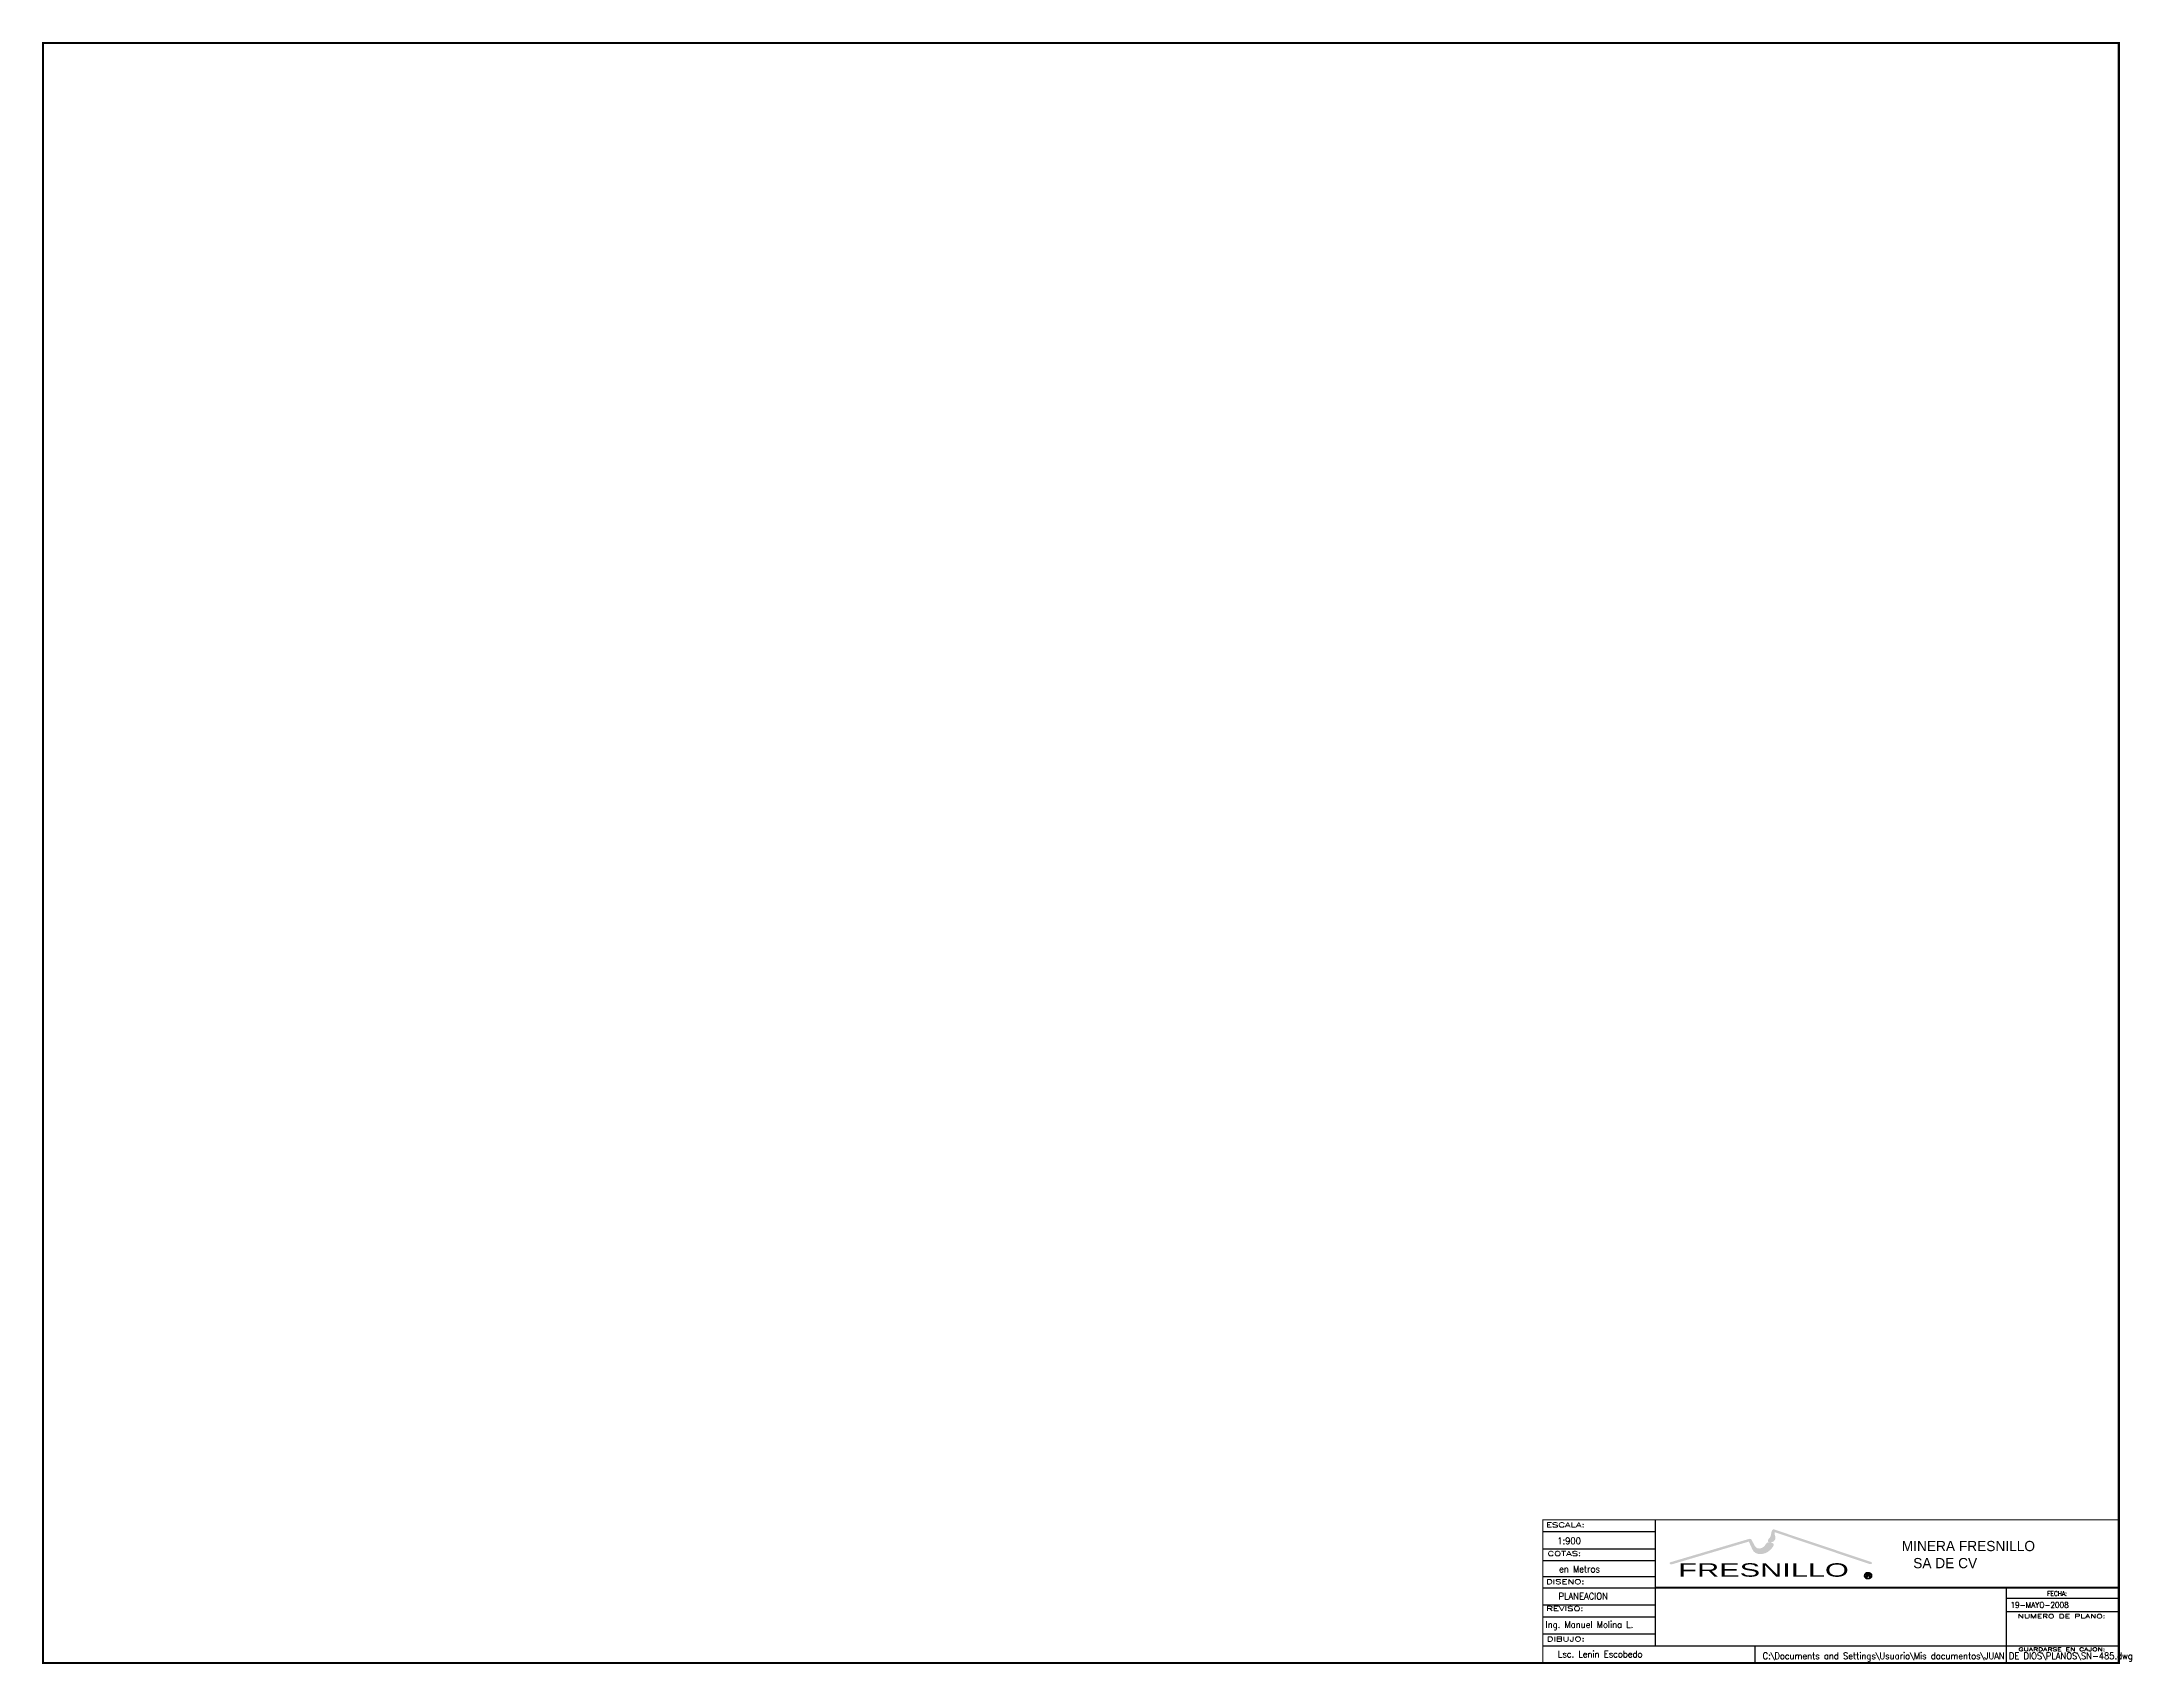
# Model space of a CAD drawing. Extents: x 3 to 13121, y 0 to 10397.
# Drawn here: x 12177 to 12406.8, y 9916.3 to 10094.1 of the extents above; entities that cross this region are included whole.
import ezdxf
from ezdxf.enums import TextEntityAlignment as Align

# ---------------------------------------------------------------- set-up
doc = ezdxf.new("R2010")
doc.units = 0
doc.header["$MEASUREMENT"] = 0
for name, color, linetype in [('Layer 1', 7, 'Continuous'), ('MARGEN', 7, 'Continuous'), ('MTEXT', 7, 'Continuous'), ('PE', 1, 'Continuous'), ('TXT_M', 7, 'Continuous')]:
    doc.layers.add(name, color=color, linetype=linetype)
doc.styles.add('CBF', font='')
doc.styles.add('ROMAND', font='romand', dxfattribs={"width": 0.7})
doc.styles.add('ROMANS', font='romans.shx', dxfattribs={"width": 1.65})
doc.styles.get('CBF').set_extended_font_data('Institucional')

# ---------------------------------------------------------------- blocks, each defined once
blk = doc.blocks.new('mar1a')
at = {"layer": 'PE', "linetype": 'Continuous', "lineweight": 0}
h = blk.add_hatch(color=1, dxfattribs=at)
edge = h.paths.add_edge_path()
edge.add_spline(control_points=[(0.79474, 0.06051), (0.79474, 0.06051), (0.83055, 0.07442), (0.83055, 0.07442), (0.83055, 0.07442), (0.83122, 0.07468), (0.83171, 0.0745), (0.83193, 0.07363), (0.83193, 0.07363), (0.83241, 0.07245), (0.83289, 0.07126), (0.83337, 0.07007), (0.83337, 0.07007), (0.83466, 0.06766), (0.83719, 0.06857), (0.83848, 0.07158), (0.83848, 0.07158), (0.83876, 0.07222), (0.8394, 0.0725), (0.84005, 0.07248), (0.84005, 0.07248), (0.83932, 0.07259), (0.83886, 0.07315), (0.83961, 0.07439), (0.83961, 0.07439), (0.84116, 0.07609), (0.84044, 0.07792), (0.84126, 0.07975), (0.84126, 0.07975), (0.84126, 0.07975), (0.84126, 0.07975), (0.84126, 0.07975), (0.84126, 0.07975), (0.84142, 0.0801), (0.84185, 0.08027), (0.8422, 0.08011), (0.8422, 0.08011), (0.8422, 0.08011), (0.88654, 0.06061), (0.88654, 0.06061), (0.88654, 0.06061), (0.8869, 0.06045), (0.88707, 0.06003), (0.88691, 0.05968), (0.88691, 0.05968), (0.88691, 0.05968), (0.88691, 0.05968), (0.88691, 0.05968), (0.88691, 0.05968), (0.88675, 0.05933), (0.88633, 0.05916), (0.88597, 0.05932), (0.88597, 0.05932), (0.88597, 0.05932), (0.8426, 0.07841), (0.8426, 0.07841), (0.8426, 0.07841), (0.8426, 0.07841), (0.84239, 0.0785), (0.84239, 0.0785), (0.84239, 0.0785), (0.84198, 0.07681), (0.84348, 0.07544), (0.84227, 0.07349), (0.84227, 0.07349), (0.84204, 0.07287), (0.8411, 0.07246), (0.84032, 0.07247), (0.84032, 0.07247), (0.84142, 0.07232), (0.84245, 0.07139), (0.84176, 0.07007), (0.84176, 0.07007), (0.83923, 0.06435), (0.83323, 0.06374), (0.83204, 0.06857), (0.83204, 0.06857), (0.83157, 0.06986), (0.83102, 0.07154), (0.83055, 0.07286), (0.83055, 0.07286), (0.83055, 0.07286), (0.79527, 0.0592), (0.79527, 0.0592), (0.79527, 0.0592), (0.79491, 0.05906), (0.79449, 0.05924), (0.79434, 0.0596), (0.79434, 0.0596), (0.79434, 0.0596), (0.79434, 0.0596), (0.79434, 0.0596), (0.79434, 0.0596), (0.79419, 0.05995), (0.79437, 0.06037), (0.79474, 0.06051)], knot_values=[0, 0, 0, 0, 0.041667, 0.041667, 0.041667, 0.041667, 0.083333, 0.083333, 0.083333, 0.083333, 0.125, 0.125, 0.125, 0.125, 0.166667, 0.166667, 0.166667, 0.166667, 0.208333, 0.208333, 0.208333, 0.208333, 0.25, 0.25, 0.25, 0.25, 0.291667, 0.291667, 0.291667, 0.291667, 0.333333, 0.333333, 0.333333, 0.333333, 0.375, 0.375, 0.375, 0.375, 0.416667, 0.416667, 0.416667, 0.416667, 0.458333, 0.458333, 0.458333, 0.458333, 0.5, 0.5, 0.5, 0.5, 0.541667, 0.541667, 0.541667, 0.541667, 0.583333, 0.583333, 0.583333, 0.583333, 0.625, 0.625, 0.625, 0.625, 0.666667, 0.666667, 0.666667, 0.666667, 0.708333, 0.708333, 0.708333, 0.708333, 0.75, 0.75, 0.75, 0.75, 0.791667, 0.791667, 0.791667, 0.791667, 0.833333, 0.833333, 0.833333, 0.833333, 0.875, 0.875, 0.875, 0.875, 0.916667, 0.916667, 0.916667, 0.916667, 0.958333, 0.958333, 0.958333, 0.958333, 1, 1, 1, 1], degree=3, periodic=0)
at = {"layer": 'Layer 1'}
for points, knots in [([(0.88518, 0.05417), (0.88616, 0.05417), (0.88696, 0.05337), (0.88696, 0.05239), (0.88696, 0.05239), (0.88696, 0.05141), (0.88616, 0.05062), (0.88518, 0.05062), (0.88518, 0.05062), (0.8842, 0.05062), (0.8834, 0.05141), (0.8834, 0.05239), (0.8834, 0.05239), (0.8834, 0.05337), (0.8842, 0.05417), (0.88518, 0.05417)], [0, 0, 0, 0, 0.25, 0.25, 0.25, 0.25, 0.5, 0.5, 0.5, 0.5, 0.75, 0.75, 0.75, 0.75, 1, 1, 1, 1]), ([(0.88518, 0.05389), (0.88601, 0.05389), (0.88668, 0.05322), (0.88668, 0.05239), (0.88668, 0.05239), (0.88668, 0.05157), (0.88601, 0.0509), (0.88518, 0.0509), (0.88518, 0.0509), (0.88436, 0.0509), (0.88369, 0.05157), (0.88369, 0.05239), (0.88369, 0.05239), (0.88369, 0.05322), (0.88436, 0.05389), (0.88518, 0.05389)], [0, 0, 0, 0, 0.25, 0.25, 0.25, 0.25, 0.5, 0.5, 0.5, 0.5, 0.75, 0.75, 0.75, 0.75, 1, 1, 1, 1]), ([(0.88567, 0.05237), (0.8858, 0.0524), (0.88591, 0.05246), (0.88598, 0.05253), (0.88598, 0.05253), (0.88607, 0.05263), (0.88612, 0.05275), (0.88612, 0.0529), (0.88612, 0.0529), (0.88612, 0.05301), (0.88609, 0.05311), (0.88603, 0.0532), (0.88603, 0.0532), (0.88598, 0.05329), (0.8859, 0.05336), (0.88581, 0.05339), (0.88581, 0.05339), (0.88571, 0.05343), (0.88558, 0.05345), (0.8854, 0.05345), (0.8854, 0.05345), (0.8854, 0.05345), (0.8845, 0.05345), (0.8845, 0.05345), (0.8845, 0.05345), (0.8845, 0.05345), (0.8845, 0.05143), (0.8845, 0.05143), (0.8845, 0.05143), (0.8845, 0.05143), (0.88477, 0.05143), (0.88477, 0.05143), (0.88477, 0.05143), (0.88477, 0.05143), (0.88477, 0.05232), (0.88477, 0.05232), (0.88477, 0.05232), (0.88477, 0.05232), (0.88536, 0.05232), (0.88536, 0.05232), (0.88536, 0.05232), (0.88536, 0.05232), (0.88595, 0.05143), (0.88595, 0.05143), (0.88595, 0.05143), (0.88595, 0.05143), (0.88628, 0.05143), (0.88628, 0.05143), (0.88628, 0.05143), (0.88628, 0.05143), (0.88567, 0.05237), (0.88567, 0.05237)], [0, 0, 0, 0, 0.076923, 0.076923, 0.076923, 0.076923, 0.153846, 0.153846, 0.153846, 0.153846, 0.230769, 0.230769, 0.230769, 0.230769, 0.307692, 0.307692, 0.307692, 0.307692, 0.384615, 0.384615, 0.384615, 0.384615, 0.461538, 0.461538, 0.461538, 0.461538, 0.538462, 0.538462, 0.538462, 0.538462, 0.615385, 0.615385, 0.615385, 0.615385, 0.692308, 0.692308, 0.692308, 0.692308, 0.769231, 0.769231, 0.769231, 0.769231, 0.846154, 0.846154, 0.846154, 0.846154, 0.923077, 0.923077, 0.923077, 0.923077, 1, 1, 1, 1]), ([(0.88477, 0.05256), (0.88477, 0.05256), (0.88534, 0.05256), (0.88534, 0.05256), (0.88534, 0.05256), (0.88547, 0.05256), (0.88556, 0.05257), (0.88563, 0.05259), (0.88563, 0.05259), (0.8857, 0.05262), (0.88575, 0.05266), (0.88579, 0.05272), (0.88579, 0.05272), (0.88582, 0.05277), (0.88584, 0.05283), (0.88584, 0.0529), (0.88584, 0.0529), (0.88584, 0.05299), (0.88581, 0.05307), (0.88574, 0.05313), (0.88574, 0.05313), (0.88567, 0.0532), (0.88556, 0.05323), (0.88541, 0.05323), (0.88541, 0.05323), (0.88541, 0.05323), (0.88477, 0.05323), (0.88477, 0.05323), (0.88477, 0.05323), (0.88477, 0.05323), (0.88477, 0.05256), (0.88477, 0.05256)], [0, 0, 0, 0, 0.125, 0.125, 0.125, 0.125, 0.25, 0.25, 0.25, 0.25, 0.375, 0.375, 0.375, 0.375, 0.5, 0.5, 0.5, 0.5, 0.625, 0.625, 0.625, 0.625, 0.75, 0.75, 0.75, 0.75, 0.875, 0.875, 0.875, 0.875, 1, 1, 1, 1])]:
    blk.add_open_spline(points, degree=3, knots=knots, dxfattribs=at)
at = {"layer": 'MARGEN', "const_width": 0.001}
blk.add_lwpolyline([(0.04934, 0.9722), (1, 0.9722), (1, 0), (0.04934, 0)], close=True, dxfattribs=at)
at = {"layer": 'MARGEN'}
for points in [[(0.7362, 0.07888), (0.78772, 0.07888)], [(0.7362, 0.06851), (0.78772, 0.06851)], [(0.7362, 0.06147), (0.78772, 0.06147)], [(0.7362, 0.05184), (0.78772, 0.05184)], [(0.7362, 0.04518), (0.78772, 0.04518)], [(0.94848, 0.03887), (0.99944, 0.03887)], [(0.7362, 0.03481), (0.78772, 0.03481)], [(0.94848, 0.03097), (0.99944, 0.03097)], [(0.7362, 0.02777), (0.78772, 0.02777)], [(0.7362, 0.0174), (0.78772, 0.0174)], [(0.7362, 0.01037), (0.94848, 0.01037)], [(0.94848, 0.01037), (0.99944, 0.01037)]]:
    blk.add_lwpolyline(points, dxfattribs=at)
at = {"layer": 'TXT_M'}
for points, const_width in [([(1, 0.08591), (0.7362, 0.08591), (0.7362, 0)], 0.0005), ([(1, 0.04518), (0.78772, 0.04518)], 0.001)]:
    blk.add_lwpolyline(points, dxfattribs=dict(at, const_width=const_width))
for points in [[(0.78772, 0.08591), (0.78772, 0.01037)], [(0.94848, 0.04518), (0.94848, 0)], [(0.83334, 0.01037), (0.83334, 0)]]:
    blk.add_lwpolyline(points, dxfattribs=at)
at = {"layer": 'MARGEN', "style": 'ROMAND', "width": 0.7, "flags": 4}
for tag, height, p in [('TITULO', 0.0065, (0.86745, 0.03284)), ('TITULO', 0.0065, (0.86745, 0.02393)), ('TITULO', 0.0065, (0.86745, 0.01497)), ('NUMERO', 0.01115, (0.97431, 0.01271)), ('CAJON', 0.00446, (0.97523, 0.0016))]:
    blk.add_attdef(tag, text='', height=height, dxfattribs=at).set_placement(p, align=Align.CENTER)
at = {"layer": 'MTEXT', "style": 'ROMAND', "width": 0.7, "flags": 4}
for tag, p, height in [('ESCALA', (0.74285, 0.07125), 0.004), ('DISENO', (0.74342, 0.03808), 0.004), ('FECHA', (0.95039, 0.03309), 0.0035), ('REVISO', (0.73747, 0.02104), 0.004), ('ARCHIVO', (0.83686, 0.00225), 0.004)]:
    blk.add_attdef(tag, p, '', height=height, dxfattribs=at)
at = {"layer": 'MTEXT', "style": 'ROMAND', "width": 0.7}
for tag, p in [('COTAS', (0.74365, 0.05435)), ('NOMBRE', (0.74311, 0.0033))]:
    blk.add_attdef(tag, p, '', height=0.004, dxfattribs=at)
at = {"layer": 'TXT_M'}
for s, height, style, width, p in [('ESCALA:', 0.0028, 'ROMANS', 1.2, (0.7377, 0.08144)), ('COTAS:', 0.0028, 'ROMANS', 1.2, (0.73836, 0.06422)), ('FRESNILLO ', 0.00805, 'CBF', 1.305595, (0.79824, 0.05178)), ('DISENO:', 0.0028, 'ROMANS', 1.2, (0.7377, 0.04737)), ('REVISO:', 0.0028, 'ROMANS', 1.2, (0.73785, 0.03123)), ('DIBUJO:', 0.0028, 'ROMANS', 1.2, (0.73807, 0.01293))]:
    blk.add_text(s, height=height, dxfattribs=dict(at, style=style, width=width)).set_placement(p)
for s, height, style, width, p in [('FECHA:', 0.0028, 'ROMAND', 0.7, (0.97175, 0.04026)), ('NUMERO DE PLANO:', 0.0025, 'ROMANS', 1.2, (0.97379, 0.02684)), ('GUARDARSE EN CAJON:', 0.002125, 'ROMANS', 1.2, (0.97391, 0.00714))]:
    blk.add_text(s, height=height, dxfattribs=dict(at, style=style, width=width)).set_placement(p, align=Align.CENTER)
at = {"layer": 'TXT_M', "insert": (0.9006, 0.07327), "char_height": 0.00615, "width": 0.1217129, "attachment_point": 1, "style": 'CBF'}
blk.add_mtext('MINERA FRESNILLO\\P   SA DE CV', dxfattribs=at)

msp = doc.modelspace()

# ---------------------------------------------------------------- block references
at = {"color": 1, "linetype": 'Continuous', "xscale": 239.4, "yscale": 182.7, "zscale": 239.4}
msp.add_blockref('mar1a', (12165.33365, 9916.38887), dxfattribs=at).add_auto_attribs({'ARCHIVO': 'C:\\Documents and Settings\\Usuario\\Mis documentos\\JUAN DE DIOS\\PLANOS\\SN-485.dwg', 'ESCALA': '1:900', 'NOMBRE': 'Lsc. Lenin Escobedo', 'DISENO': 'PLANEACION', 'COTAS': 'en Metros', 'REVISO': 'Ing. Manuel Molina L.', 'FECHA': '19-MAYO-2008'})

doc.saveas('drawing.dxf')
